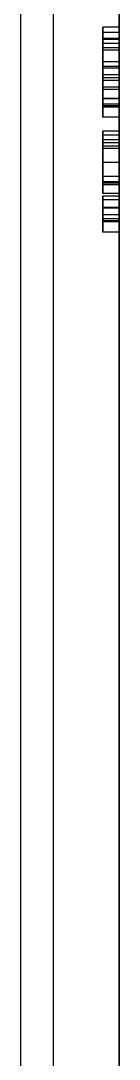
# Model space of a CAD drawing. Extents: x -67 to 67, y -52 to 49.
# Drawn here: x 62 to 65, y -14.01 to 17.71 of the extents above; entities that cross this region are included whole.
import ezdxf

# ---------------------------------------------------------------- set-up
doc = ezdxf.new("R2010")
doc.units = 0
doc.layers.add('Cut', color=7, linetype='CONTINUOUS')

msp = doc.modelspace()

# ---------------------------------------------------------------- linework, layer by layer
at = {"layer": 'Cut'}
for p, q in [((65, 49), (65, -50)), ((65, 49, -2), (65, -50, -2)), ((65, 49), (65, -50)), ((65, 49, -2), (65, -50, -2)), ((65, -50, -26), (65, 49, -26)), ((65, -50, -26), (65, 49, -26)), ((63, -48, -26), (63, 47, -26)), ((63, -48, -26), (63, 47, -26)), ((63, -48, -24), (63, 47, -24)), ((63, -48, -24), (63, 47, -24)), ((62, -47, -2), (62, 46, -2)), ((62, -47, -2), (62, 46, -2)), ((62, -47, -24), (62, 46, -24)), ((62, -47, -24), (62, 46, -24)), ((65, 17.5134, -8), (64.5, 17.5134, -8)), ((64.5, 17.5134, -8), (64.5, 17.172, -8)), ((65, 17.5134, -6.5771), (64.5, 17.5134, -6.5771)), ((65, 17.5134, -8), (64.5, 17.5134, -8)), ((64.5, 17.5134, -6.5771), (64.5, 17.5134, -8)), ((65, 17.5134, -6.5771), (64.5, 17.5134, -6.5771)), ((64.5, 17.5134, -8), (64.5, 17.172, -8)), ((64.5, 17.5134, -6.5771), (64.5, 17.5134, -8)), ((65, 17.5134, -8), (65, 17.172, -8)), ((65, 17.5134, -6.5771), (65, 17.5134, -8)), ((65, 17.5134, -8), (65, 17.172, -8)), ((65, 17.5134, -6.5771), (65, 17.5134, -8)), ((65, 17.3503, -6.051), (64.5, 17.3503, -6.051)), ((65, 17.3503, -6.051), (64.5, 17.3503, -6.051)), ((65, 17.172, -6.6955), (64.5, 17.172, -6.6955)), ((65, 17.172, -8), (64.5, 17.172, -8)), ((65, 17.172, -6.6955), (64.5, 17.172, -6.6955)), ((64.5, 17.172, -8), (64.5, 17.172, -6.6955)), ((65, 17.172, -8), (64.5, 17.172, -8)), ((64.5, 17.172, -8), (64.5, 17.172, -6.6955)), ((65, 17.1376, -6.3924), (64.5, 17.1376, -6.3924)), ((65, 17.1376, -6.3924), (64.5, 17.1376, -6.3924)), ((65, 17.172, -8), (65, 17.172, -6.6955)), ((65, 17.172, -8), (65, 17.172, -6.6955)), ((65, 17.0166, -6.2433), (64.5, 17.0166, -6.2433)), ((65, 17.0166, -6.2433), (64.5, 17.0166, -6.2433)), ((65, 16.8866, -5.8803), (64.5, 16.8866, -5.8803)), ((65, 16.8866, -5.8803), (64.5, 16.8866, -5.8803)), ((65, 16.8102, -6.186), (64.5, 16.8102, -6.186)), ((65, 16.8102, -6.186), (64.5, 16.8102, -6.186)), ((65, 16.4548, -6.3312), (64.5, 16.4548, -6.3312)), ((65, 16.4548, -6.3312), (64.5, 16.4548, -6.3312)), ((65, 16.3134, -8), (64.5, 16.3134, -8)), ((64.5, 16.3134, -8), (64.5, 15.9694, -8)), ((65, 16.3134, -6.7962), (64.5, 16.3134, -6.7962)), ((65, 16.3134, -8), (64.5, 16.3134, -8)), ((64.5, 16.3134, -6.7962), (64.5, 16.3134, -8)), ((65, 16.3134, -6.7962), (64.5, 16.3134, -6.7962)), ((64.5, 16.3134, -8), (64.5, 15.9694, -8)), ((64.5, 16.3134, -6.7962), (64.5, 16.3134, -8)), ((65, 16.2599, -6.2433), (64.5, 16.2599, -6.2433)), ((65, 16.2599, -6.2433), (64.5, 16.2599, -6.2433)), ((65, 16.3134, -8), (65, 15.9694, -8)), ((65, 16.3134, -6.7962), (65, 16.3134, -8)), ((65, 16.3134, -8), (65, 15.9694, -8)), ((65, 16.3134, -6.7962), (65, 16.3134, -8)), ((65, 16.0561, -5.9758), (64.5, 16.0561, -5.9758)), ((65, 16.0561, -5.9758), (64.5, 16.0561, -5.9758)), ((65, 15.9694, -6.6535), (64.5, 15.9694, -6.6535)), ((65, 15.9694, -8), (64.5, 15.9694, -8)), ((65, 15.9694, -6.6535), (64.5, 15.9694, -6.6535)), ((64.5, 15.9694, -8), (64.5, 15.9694, -6.6535)), ((65, 15.9694, -8), (64.5, 15.9694, -8)), ((64.5, 15.9694, -8), (64.5, 15.9694, -6.6535)), ((65, 15.8854, -6.3032), (64.5, 15.8854, -6.3032)), ((65, 15.8854, -6.3032), (64.5, 15.8854, -6.3032)), ((65, 15.9694, -8), (65, 15.9694, -6.6535)), ((65, 15.9694, -8), (65, 15.9694, -6.6535)), ((65, 15.6866, -5.8803), (64.5, 15.6866, -5.8803)), ((65, 15.6866, -5.8803), (64.5, 15.6866, -5.8803)), ((65, 15.6102, -6.186), (64.5, 15.6102, -6.186)), ((65, 15.6102, -6.186), (64.5, 15.6102, -6.186)), ((65, 15.3414, -6.2637), (64.5, 15.3414, -6.2637)), ((65, 15.3414, -6.2637), (64.5, 15.3414, -6.2637)), ((65, 15.3248, -5.9733), (64.5, 15.3248, -5.9733)), ((65, 15.3248, -5.9733), (64.5, 15.3248, -5.9733)), ((65, 15.1631, -6.4917), (64.5, 15.1631, -6.4917)), ((65, 15.1631, -6.4917), (64.5, 15.1631, -6.4917)), ((65, 15.1083, -8), (64.5, 15.1083, -8)), ((64.5, 15.1083, -8), (64.5, 14.7643, -8)), ((65, 15.1083, -6.9248), (64.5, 15.1083, -6.9248)), ((65, 15.1083, -8), (64.5, 15.1083, -8)), ((64.5, 15.1083, -6.9248), (64.5, 15.1083, -8)), ((65, 15.1083, -6.9248), (64.5, 15.1083, -6.9248)), ((64.5, 15.1083, -8), (64.5, 14.7643, -8)), ((64.5, 15.1083, -6.9248), (64.5, 15.1083, -8)), ((65, 15.0713, -6.2178), (64.5, 15.0713, -6.2178)), ((65, 15.0713, -5.8803), (64.5, 15.0713, -5.8803)), ((65, 15.0713, -6.2178), (64.5, 15.0713, -6.2178)), ((64.5, 15.0713, -5.8803), (64.5, 15.0713, -6.2178)), ((65, 15.0713, -5.8803), (64.5, 15.0713, -5.8803)), ((64.5, 14.7643, -5.8803), (64.5, 15.0713, -5.8803)), ((64.5, 15.0713, -5.8803), (64.5, 15.0713, -6.2178)), ((64.5, 14.7643, -5.8803), (64.5, 15.0713, -5.8803)), ((65, 15.1083, -8), (65, 14.7643, -8)), ((65, 15.1083, -6.9248), (65, 15.1083, -8)), ((65, 15.1083, -8), (65, 14.7643, -8)), ((65, 15.1083, -6.9248), (65, 15.1083, -8)), ((65, 15.0713, -5.8803), (65, 15.0713, -6.2178)), ((65, 14.7643, -5.8803), (65, 15.0713, -5.8803)), ((65, 15.0713, -5.8803), (65, 15.0713, -6.2178)), ((65, 14.7643, -5.8803), (65, 15.0713, -5.8803)), ((65, 14.7643, -8), (64.5, 14.7643, -8)), ((65, 14.7643, -5.8803), (64.5, 14.7643, -5.8803)), ((65, 14.7643, -8), (64.5, 14.7643, -8)), ((65, 14.7643, -5.8803), (64.5, 14.7643, -5.8803)), ((64.5, 14.7643, -8), (64.5, 14.7643, -5.8803)), ((64.5, 14.7643, -8), (64.5, 14.7643, -5.8803)), ((65, 14.7643, -8), (65, 14.7643, -5.8803)), ((65, 14.7643, -8), (65, 14.7643, -5.8803)), ((65, 14.3363, -6.9121), (64.5, 14.3363, -6.9121)), ((65, 14.3363, -6.9121), (64.5, 14.3363, -6.9121)), ((65, 14.2178, -7.5274), (64.5, 14.2178, -7.5274)), ((65, 14.2178, -7.5274), (64.5, 14.2178, -7.5274)), ((65, 14.0701, -6.1541), (64.5, 14.0701, -6.1541)), ((65, 14.0701, -6.1541), (64.5, 14.0701, -6.1541)), ((65, 13.9822, -6.9274), (64.5, 13.9822, -6.9274)), ((65, 13.9822, -6.9274), (64.5, 13.9822, -6.9274)), ((65, 13.8764, -7.8764), (64.5, 13.8764, -7.8764)), ((65, 13.8764, -7.8764), (64.5, 13.8764, -7.8764)), ((65, 13.8115, -6.3592), (64.5, 13.8115, -6.3592)), ((65, 13.8115, -6.3592), (64.5, 13.8115, -6.3592)), ((65, 13.8115, -7.521), (64.5, 13.8115, -7.521)), ((65, 13.8115, -7.521), (64.5, 13.8115, -7.521)), ((65, 13.386, -8), (64.5, 13.386, -8)), ((65, 13.386, -8), (64.5, 13.386, -8)), ((65, 13.386, -5.8803), (64.5, 13.386, -5.8803)), ((65, 13.386, -5.8803), (64.5, 13.386, -5.8803)), ((65, 13.386, -6.1656), (64.5, 13.386, -6.1656)), ((65, 13.386, -6.1656), (64.5, 13.386, -6.1656)), ((65, 13.386, -7.7146), (64.5, 13.386, -7.7146)), ((65, 13.386, -7.7146), (64.5, 13.386, -7.7146)), ((65, 12.958, -7.521), (64.5, 12.958, -7.521)), ((65, 12.958, -6.358), (64.5, 12.958, -6.358)), ((65, 12.958, -6.358), (64.5, 12.958, -6.358)), ((65, 12.958, -7.521), (64.5, 12.958, -7.521)), ((65, 12.7885, -6.9389), (64.5, 12.7885, -6.9389)), ((65, 12.7885, -6.9389), (64.5, 12.7885, -6.9389)), ((65, 12.7478, -6.1057), (64.5, 12.7478, -6.1057)), ((65, 12.7478, -6.1057), (64.5, 12.7478, -6.1057)), ((65, 12.6968, -7.7274), (64.5, 12.6968, -7.7274)), ((65, 12.6968, -7.7274), (64.5, 12.6968, -7.7274)), ((65, 12.4344, -6.9401), (64.5, 12.4344, -6.9401)), ((65, 12.4344, -6.9401), (64.5, 12.4344, -6.9401)), ((65, 12.3567, -5.9733), (64.5, 12.3567, -5.9733)), ((64.5, 12.3567, -5.9733), (64.5, 12.2382, -6.2395)), ((65, 12.3567, -5.9733), (64.5, 12.3567, -5.9733)), ((64.5, 12.3567, -5.9733), (64.5, 12.2382, -6.2395)), ((65, 12.2382, -6.2395), (64.5, 12.2382, -6.2395)), ((65, 12.2382, -6.2395), (64.5, 12.2382, -6.2395)), ((65, 12.3567, -5.9733), (65, 12.2382, -6.2395)), ((65, 12.3567, -5.9733), (65, 12.2382, -6.2395)), ((65, 12.0038, -5.8803), (64.5, 12.0038, -5.8803)), ((65, 12.0038, -5.8803), (64.5, 12.0038, -5.8803)), ((65, 11.986, -6.1656), (64.5, 11.986, -6.1656)), ((65, 11.986, -6.1656), (64.5, 11.986, -6.1656)), ((65, 11.7834, -6.2382), (64.5, 11.7834, -6.2382)), ((65, 11.7834, -6.2382), (64.5, 11.7834, -6.2382)), ((65, 11.7822, -5.935), (64.5, 11.7822, -5.935)), ((65, 11.7822, -5.935), (64.5, 11.7822, -5.935)), ((65, 11.6561, -6.4382), (64.5, 11.6561, -6.4382)), ((65, 11.6561, -6.4382), (64.5, 11.6561, -6.4382)), ((65, 11.5987, -8), (64.5, 11.5987, -8)), ((64.5, 11.5987, -8), (64.5, 11.2548, -8)), ((65, 11.5987, -6.8662), (64.5, 11.5987, -6.8662)), ((65, 11.5987, -8), (64.5, 11.5987, -8)), ((64.5, 11.5987, -6.8662), (64.5, 11.5987, -8)), ((65, 11.5987, -6.8662), (64.5, 11.5987, -6.8662)), ((64.5, 11.5987, -8), (64.5, 11.2548, -8)), ((64.5, 11.5987, -6.8662), (64.5, 11.5987, -8)), ((65, 11.5643, -6.1631), (64.5, 11.5643, -6.1631)), ((65, 11.5643, -5.8803), (64.5, 11.5643, -5.8803)), ((65, 11.5643, -6.1631), (64.5, 11.5643, -6.1631)), ((64.5, 11.5643, -5.8803), (64.5, 11.5643, -6.1631)), ((65, 11.5643, -5.8803), (64.5, 11.5643, -5.8803)), ((64.5, 11.2548, -5.8803), (64.5, 11.5643, -5.8803)), ((64.5, 11.5643, -5.8803), (64.5, 11.5643, -6.1631)), ((64.5, 11.2548, -5.8803), (64.5, 11.5643, -5.8803)), ((65, 11.5987, -8), (65, 11.2548, -8)), ((65, 11.5987, -6.8662), (65, 11.5987, -8)), ((65, 11.5987, -8), (65, 11.2548, -8)), ((65, 11.5987, -6.8662), (65, 11.5987, -8)), ((65, 11.5643, -5.8803), (65, 11.5643, -6.1631)), ((65, 11.2548, -5.8803), (65, 11.5643, -5.8803)), ((65, 11.5643, -5.8803), (65, 11.5643, -6.1631)), ((65, 11.2548, -5.8803), (65, 11.5643, -5.8803)), ((65, 11.2548, -8), (64.5, 11.2548, -8)), ((65, 11.2548, -5.8803), (64.5, 11.2548, -5.8803)), ((65, 11.2548, -8), (64.5, 11.2548, -8)), ((65, 11.2548, -5.8803), (64.5, 11.2548, -5.8803)), ((64.5, 11.2548, -8), (64.5, 11.2548, -5.8803)), ((64.5, 11.2548, -8), (64.5, 11.2548, -5.8803)), ((65, 11.2548, -8), (65, 11.2548, -5.8803)), ((65, 11.2548, -8), (65, 11.2548, -5.8803))]:
    msp.add_line(p, q, dxfattribs=at)
for points in [[(64.5, 17.3503, -6.051), (64.5, 17.5134, -6.2217), (64.5, 17.5134, -6.5771)], [(64.5, 17.3503, -6.051), (64.5, 17.5134, -6.2217), (64.5, 17.5134, -6.5771)], [(65, 17.3503, -6.051), (65, 17.5134, -6.2217), (65, 17.5134, -6.5771)], [(65, 17.3503, -6.051), (65, 17.5134, -6.2217), (65, 17.5134, -6.5771)], [(64.5, 16.8866, -5.8803), (64.5, 17.1885, -5.8803), (64.5, 17.3503, -6.051)], [(64.5, 16.8866, -5.8803), (64.5, 17.1885, -5.8803), (64.5, 17.3503, -6.051)], [(64.5, 17.172, -6.6955), (64.5, 17.172, -6.4841), (64.5, 17.1376, -6.3924)], [(64.5, 17.172, -6.6955), (64.5, 17.172, -6.4841), (64.5, 17.1376, -6.3924)], [(64.5, 17.1376, -6.3924), (64.5, 17.1045, -6.2994), (64.5, 17.0166, -6.2433)], [(64.5, 17.1376, -6.3924), (64.5, 17.1045, -6.2994), (64.5, 17.0166, -6.2433)], [(65, 16.8866, -5.8803), (65, 17.1885, -5.8803), (65, 17.3503, -6.051)], [(65, 16.8866, -5.8803), (65, 17.1885, -5.8803), (65, 17.3503, -6.051)], [(65, 17.172, -6.6955), (65, 17.172, -6.4841), (65, 17.1376, -6.3924)], [(65, 17.172, -6.6955), (65, 17.172, -6.4841), (65, 17.1376, -6.3924)], [(65, 17.1376, -6.3924), (65, 17.1045, -6.2994), (65, 17.0166, -6.2433)], [(65, 17.1376, -6.3924), (65, 17.1045, -6.2994), (65, 17.0166, -6.2433)], [(64.5, 17.0166, -6.2433), (64.5, 16.9287, -6.186), (64.5, 16.8102, -6.186)], [(64.5, 17.0166, -6.2433), (64.5, 16.9287, -6.186), (64.5, 16.8102, -6.186)], [(64.5, 16.2599, -6.2433), (64.5, 16.5006, -5.8803), (64.5, 16.8866, -5.8803)], [(64.5, 16.2599, -6.2433), (64.5, 16.5006, -5.8803), (64.5, 16.8866, -5.8803)], [(65, 17.0166, -6.2433), (65, 16.9287, -6.186), (65, 16.8102, -6.186)], [(65, 17.0166, -6.2433), (65, 16.9287, -6.186), (65, 16.8102, -6.186)], [(65, 16.2599, -6.2433), (65, 16.5006, -5.8803), (65, 16.8866, -5.8803)], [(65, 16.2599, -6.2433), (65, 16.5006, -5.8803), (65, 16.8866, -5.8803)], [(64.5, 16.8102, -6.186), (64.5, 16.5962, -6.186), (64.5, 16.4548, -6.3312)], [(64.5, 16.8102, -6.186), (64.5, 16.5962, -6.186), (64.5, 16.4548, -6.3312)], [(65, 16.8102, -6.186), (65, 16.5962, -6.186), (65, 16.4548, -6.3312)], [(65, 16.8102, -6.186), (65, 16.5962, -6.186), (65, 16.4548, -6.3312)], [(64.5, 16.4548, -6.3312), (64.5, 16.3134, -6.4764), (64.5, 16.3134, -6.7962)], [(64.5, 16.4548, -6.3312), (64.5, 16.3134, -6.4764), (64.5, 16.3134, -6.7962)], [(64.5, 16.0561, -5.9758), (64.5, 16.2013, -6.0713), (64.5, 16.2599, -6.2433)], [(64.5, 16.0561, -5.9758), (64.5, 16.2013, -6.0713), (64.5, 16.2599, -6.2433)], [(65, 16.4548, -6.3312), (65, 16.3134, -6.4764), (65, 16.3134, -6.7962)], [(65, 16.4548, -6.3312), (65, 16.3134, -6.4764), (65, 16.3134, -6.7962)], [(65, 16.0561, -5.9758), (65, 16.2013, -6.0713), (65, 16.2599, -6.2433)], [(65, 16.0561, -5.9758), (65, 16.2013, -6.0713), (65, 16.2599, -6.2433)], [(64.5, 15.6866, -5.8803), (64.5, 15.9121, -5.8803), (64.5, 16.0561, -5.9758)], [(64.5, 15.6866, -5.8803), (64.5, 15.9121, -5.8803), (64.5, 16.0561, -5.9758)], [(64.5, 15.9694, -6.6535), (64.5, 15.9694, -6.4204), (64.5, 15.8854, -6.3032)], [(64.5, 15.9694, -6.6535), (64.5, 15.9694, -6.4204), (64.5, 15.8854, -6.3032)], [(64.5, 15.8854, -6.3032), (64.5, 15.8013, -6.186), (64.5, 15.6102, -6.186)], [(64.5, 15.8854, -6.3032), (64.5, 15.8013, -6.186), (64.5, 15.6102, -6.186)], [(65, 15.6866, -5.8803), (65, 15.9121, -5.8803), (65, 16.0561, -5.9758)], [(65, 15.6866, -5.8803), (65, 15.9121, -5.8803), (65, 16.0561, -5.9758)], [(65, 15.9694, -6.6535), (65, 15.9694, -6.4204), (65, 15.8854, -6.3032)], [(65, 15.9694, -6.6535), (65, 15.9694, -6.4204), (65, 15.8854, -6.3032)], [(65, 15.8854, -6.3032), (65, 15.8013, -6.186), (65, 15.6102, -6.186)], [(65, 15.8854, -6.3032), (65, 15.8013, -6.186), (65, 15.6102, -6.186)], [(64.5, 15.3248, -5.9733), (64.5, 15.4841, -5.8803), (64.5, 15.6866, -5.8803)], [(64.5, 15.3248, -5.9733), (64.5, 15.4841, -5.8803), (64.5, 15.6866, -5.8803)], [(64.5, 15.6102, -6.186), (64.5, 15.465, -6.186), (64.5, 15.3414, -6.2637)], [(64.5, 15.6102, -6.186), (64.5, 15.465, -6.186), (64.5, 15.3414, -6.2637)], [(65, 15.3248, -5.9733), (65, 15.4841, -5.8803), (65, 15.6866, -5.8803)], [(65, 15.3248, -5.9733), (65, 15.4841, -5.8803), (65, 15.6866, -5.8803)], [(65, 15.6102, -6.186), (65, 15.465, -6.186), (65, 15.3414, -6.2637)], [(65, 15.6102, -6.186), (65, 15.465, -6.186), (65, 15.3414, -6.2637)], [(64.5, 15.3414, -6.2637), (64.5, 15.2191, -6.3414), (64.5, 15.1631, -6.4917)], [(64.5, 15.3414, -6.2637), (64.5, 15.2191, -6.3414), (64.5, 15.1631, -6.4917)], [(64.5, 15.0713, -6.2178), (64.5, 15.1669, -6.0662), (64.5, 15.3248, -5.9733)], [(64.5, 15.0713, -6.2178), (64.5, 15.1669, -6.0662), (64.5, 15.3248, -5.9733)], [(65, 15.3414, -6.2637), (65, 15.2191, -6.3414), (65, 15.1631, -6.4917)], [(65, 15.3414, -6.2637), (65, 15.2191, -6.3414), (65, 15.1631, -6.4917)], [(65, 15.0713, -6.2178), (65, 15.1669, -6.0662), (65, 15.3248, -5.9733)], [(65, 15.0713, -6.2178), (65, 15.1669, -6.0662), (65, 15.3248, -5.9733)], [(64.5, 15.1631, -6.4917), (64.5, 15.1083, -6.642), (64.5, 15.1083, -6.9248)], [(64.5, 15.1631, -6.4917), (64.5, 15.1083, -6.642), (64.5, 15.1083, -6.9248)], [(65, 15.1631, -6.4917), (65, 15.1083, -6.642), (65, 15.1083, -6.9248)], [(65, 15.1631, -6.4917), (65, 15.1083, -6.642), (65, 15.1083, -6.9248)], [(64.5, 14.3363, -6.9121), (64.5, 14.3363, -7.3032), (64.5, 14.2178, -7.5274)], [(64.5, 14.0701, -6.1541), (64.5, 14.3363, -6.428), (64.5, 14.3363, -6.9121)], [(64.5, 14.3363, -6.9121), (64.5, 14.3363, -7.3032), (64.5, 14.2178, -7.5274)], [(64.5, 14.0701, -6.1541), (64.5, 14.3363, -6.428), (64.5, 14.3363, -6.9121)], [(65, 14.3363, -6.9121), (65, 14.3363, -7.3032), (65, 14.2178, -7.5274)], [(65, 14.0701, -6.1541), (65, 14.3363, -6.428), (65, 14.3363, -6.9121)], [(65, 14.3363, -6.9121), (65, 14.3363, -7.3032), (65, 14.2178, -7.5274)], [(65, 14.0701, -6.1541), (65, 14.3363, -6.428), (65, 14.3363, -6.9121)], [(64.5, 14.2178, -7.5274), (64.5, 14.1006, -7.7516), (64.5, 13.8764, -7.8764)], [(64.5, 14.2178, -7.5274), (64.5, 14.1006, -7.7516), (64.5, 13.8764, -7.8764)], [(64.5, 13.386, -5.8803), (64.5, 13.8051, -5.8803), (64.5, 14.0701, -6.1541)], [(64.5, 13.386, -5.8803), (64.5, 13.8051, -5.8803), (64.5, 14.0701, -6.1541)], [(64.5, 13.9822, -6.9274), (64.5, 13.9822, -6.5529), (64.5, 13.8115, -6.3592)], [(64.5, 13.8115, -7.521), (64.5, 13.9822, -7.3261), (64.5, 13.9822, -6.9274)], [(64.5, 13.9822, -6.9274), (64.5, 13.9822, -6.5529), (64.5, 13.8115, -6.3592)], [(64.5, 13.8115, -7.521), (64.5, 13.9822, -7.3261), (64.5, 13.9822, -6.9274)], [(65, 14.2178, -7.5274), (65, 14.1006, -7.7516), (65, 13.8764, -7.8764)], [(65, 14.2178, -7.5274), (65, 14.1006, -7.7516), (65, 13.8764, -7.8764)], [(65, 13.386, -5.8803), (65, 13.8051, -5.8803), (65, 14.0701, -6.1541)], [(65, 13.386, -5.8803), (65, 13.8051, -5.8803), (65, 14.0701, -6.1541)], [(65, 13.9822, -6.9274), (65, 13.9822, -6.5529), (65, 13.8115, -6.3592)], [(65, 13.8115, -7.521), (65, 13.9822, -7.3261), (65, 13.9822, -6.9274)], [(65, 13.9822, -6.9274), (65, 13.9822, -6.5529), (65, 13.8115, -6.3592)], [(65, 13.8115, -7.521), (65, 13.9822, -7.3261), (65, 13.9822, -6.9274)], [(64.5, 13.8764, -7.8764), (64.5, 13.6522, -8), (64.5, 13.386, -8)], [(64.5, 13.8764, -7.8764), (64.5, 13.6522, -8), (64.5, 13.386, -8)], [(64.5, 13.8115, -6.3592), (64.5, 13.6408, -6.1656), (64.5, 13.386, -6.1656)], [(64.5, 13.386, -7.7146), (64.5, 13.642, -7.7146), (64.5, 13.8115, -7.521)], [(64.5, 13.8115, -6.3592), (64.5, 13.6408, -6.1656), (64.5, 13.386, -6.1656)], [(64.5, 13.386, -7.7146), (64.5, 13.642, -7.7146), (64.5, 13.8115, -7.521)], [(65, 13.8764, -7.8764), (65, 13.6522, -8), (65, 13.386, -8)], [(65, 13.8764, -7.8764), (65, 13.6522, -8), (65, 13.386, -8)], [(65, 13.8115, -6.3592), (65, 13.6408, -6.1656), (65, 13.386, -6.1656)], [(65, 13.386, -7.7146), (65, 13.642, -7.7146), (65, 13.8115, -7.521)], [(65, 13.8115, -6.3592), (65, 13.6408, -6.1656), (65, 13.386, -6.1656)], [(65, 13.386, -7.7146), (65, 13.642, -7.7146), (65, 13.8115, -7.521)], [(64.5, 13.386, -8), (64.5, 12.9605, -8), (64.5, 12.6968, -7.7274)], [(64.5, 12.7478, -6.1057), (64.5, 13.0102, -5.8803), (64.5, 13.386, -5.8803)], [(64.5, 13.386, -8), (64.5, 12.9605, -8), (64.5, 12.6968, -7.7274)], [(64.5, 12.7478, -6.1057), (64.5, 13.0102, -5.8803), (64.5, 13.386, -5.8803)], [(64.5, 13.386, -6.1656), (64.5, 13.1287, -6.1656), (64.5, 12.958, -6.358)], [(64.5, 12.958, -7.521), (64.5, 13.1287, -7.7146), (64.5, 13.386, -7.7146)], [(64.5, 13.386, -6.1656), (64.5, 13.1287, -6.1656), (64.5, 12.958, -6.358)], [(64.5, 12.958, -7.521), (64.5, 13.1287, -7.7146), (64.5, 13.386, -7.7146)], [(65, 13.386, -8), (65, 12.9605, -8), (65, 12.6968, -7.7274)], [(65, 12.7478, -6.1057), (65, 13.0102, -5.8803), (65, 13.386, -5.8803)], [(65, 13.386, -8), (65, 12.9605, -8), (65, 12.6968, -7.7274)], [(65, 12.7478, -6.1057), (65, 13.0102, -5.8803), (65, 13.386, -5.8803)], [(65, 13.386, -6.1656), (65, 13.1287, -6.1656), (65, 12.958, -6.358)], [(65, 12.958, -7.521), (65, 13.1287, -7.7146), (65, 13.386, -7.7146)], [(65, 13.386, -6.1656), (65, 13.1287, -6.1656), (65, 12.958, -6.358)], [(65, 12.958, -7.521), (65, 13.1287, -7.7146), (65, 13.386, -7.7146)], [(64.5, 12.7885, -6.9389), (64.5, 12.7885, -7.3274), (64.5, 12.958, -7.521)], [(64.5, 12.958, -6.358), (64.5, 12.7885, -6.5503), (64.5, 12.7885, -6.9389)], [(64.5, 12.7885, -6.9389), (64.5, 12.7885, -7.3274), (64.5, 12.958, -7.521)], [(64.5, 12.958, -6.358), (64.5, 12.7885, -6.5503), (64.5, 12.7885, -6.9389)], [(64.5, 12.4344, -6.9401), (64.5, 12.4344, -6.3771), (64.5, 12.7478, -6.1057)], [(64.5, 12.4344, -6.9401), (64.5, 12.4344, -6.3771), (64.5, 12.7478, -6.1057)], [(64.5, 12.6968, -7.7274), (64.5, 12.4344, -7.4535), (64.5, 12.4344, -6.9401)], [(64.5, 12.6968, -7.7274), (64.5, 12.4344, -7.4535), (64.5, 12.4344, -6.9401)], [(65, 12.7885, -6.9389), (65, 12.7885, -7.3274), (65, 12.958, -7.521)], [(65, 12.958, -6.358), (65, 12.7885, -6.5503), (65, 12.7885, -6.9389)], [(65, 12.958, -6.358), (65, 12.7885, -6.5503), (65, 12.7885, -6.9389)], [(65, 12.7885, -6.9389), (65, 12.7885, -7.3274), (65, 12.958, -7.521)], [(65, 12.4344, -6.9401), (65, 12.4344, -6.3771), (65, 12.7478, -6.1057)], [(65, 12.4344, -6.9401), (65, 12.4344, -6.3771), (65, 12.7478, -6.1057)], [(65, 12.6968, -7.7274), (65, 12.4344, -7.4535), (65, 12.4344, -6.9401)], [(65, 12.6968, -7.7274), (65, 12.4344, -7.4535), (65, 12.4344, -6.9401)], [(64.5, 12.0038, -5.8803), (64.5, 12.1771, -5.8803), (64.5, 12.3567, -5.9733)], [(64.5, 12.0038, -5.8803), (64.5, 12.1771, -5.8803), (64.5, 12.3567, -5.9733)], [(64.5, 12.2382, -6.2395), (64.5, 12.1121, -6.1656), (64.5, 11.986, -6.1656)], [(64.5, 12.2382, -6.2395), (64.5, 12.1121, -6.1656), (64.5, 11.986, -6.1656)], [(65, 12.0038, -5.8803), (65, 12.1771, -5.8803), (65, 12.3567, -5.9733)], [(65, 12.0038, -5.8803), (65, 12.1771, -5.8803), (65, 12.3567, -5.9733)], [(65, 12.2382, -6.2395), (65, 12.1121, -6.1656), (65, 11.986, -6.1656)], [(65, 12.2382, -6.2395), (65, 12.1121, -6.1656), (65, 11.986, -6.1656)], [(64.5, 11.7822, -5.935), (64.5, 11.8828, -5.8803), (64.5, 12.0038, -5.8803)], [(64.5, 11.7822, -5.935), (64.5, 11.8828, -5.8803), (64.5, 12.0038, -5.8803)], [(64.5, 11.986, -6.1656), (64.5, 11.8739, -6.1656), (64.5, 11.7834, -6.2382)], [(64.5, 11.986, -6.1656), (64.5, 11.8739, -6.1656), (64.5, 11.7834, -6.2382)], [(64.5, 11.7834, -6.2382), (64.5, 11.6943, -6.3108), (64.5, 11.6561, -6.4382)], [(64.5, 11.7834, -6.2382), (64.5, 11.6943, -6.3108), (64.5, 11.6561, -6.4382)], [(64.5, 11.5643, -6.1631), (64.5, 11.6828, -5.9898), (64.5, 11.7822, -5.935)], [(64.5, 11.5643, -6.1631), (64.5, 11.6828, -5.9898), (64.5, 11.7822, -5.935)], [(65, 11.7822, -5.935), (65, 11.8828, -5.8803), (65, 12.0038, -5.8803)], [(65, 11.7822, -5.935), (65, 11.8828, -5.8803), (65, 12.0038, -5.8803)], [(65, 11.986, -6.1656), (65, 11.8739, -6.1656), (65, 11.7834, -6.2382)], [(65, 11.986, -6.1656), (65, 11.8739, -6.1656), (65, 11.7834, -6.2382)], [(65, 11.7834, -6.2382), (65, 11.6943, -6.3108), (65, 11.6561, -6.4382)], [(65, 11.7834, -6.2382), (65, 11.6943, -6.3108), (65, 11.6561, -6.4382)], [(65, 11.5643, -6.1631), (65, 11.6828, -5.9898), (65, 11.7822, -5.935)], [(65, 11.5643, -6.1631), (65, 11.6828, -5.9898), (65, 11.7822, -5.935)], [(64.5, 11.6561, -6.4382), (64.5, 11.5987, -6.6344), (64.5, 11.5987, -6.8662)], [(64.5, 11.6561, -6.4382), (64.5, 11.5987, -6.6344), (64.5, 11.5987, -6.8662)], [(65, 11.6561, -6.4382), (65, 11.5987, -6.6344), (65, 11.5987, -6.8662)], [(65, 11.6561, -6.4382), (65, 11.5987, -6.6344), (65, 11.5987, -6.8662)]]:
    msp.add_open_spline(points, degree=2, dxfattribs=at)

doc.saveas('drawing.dxf')
